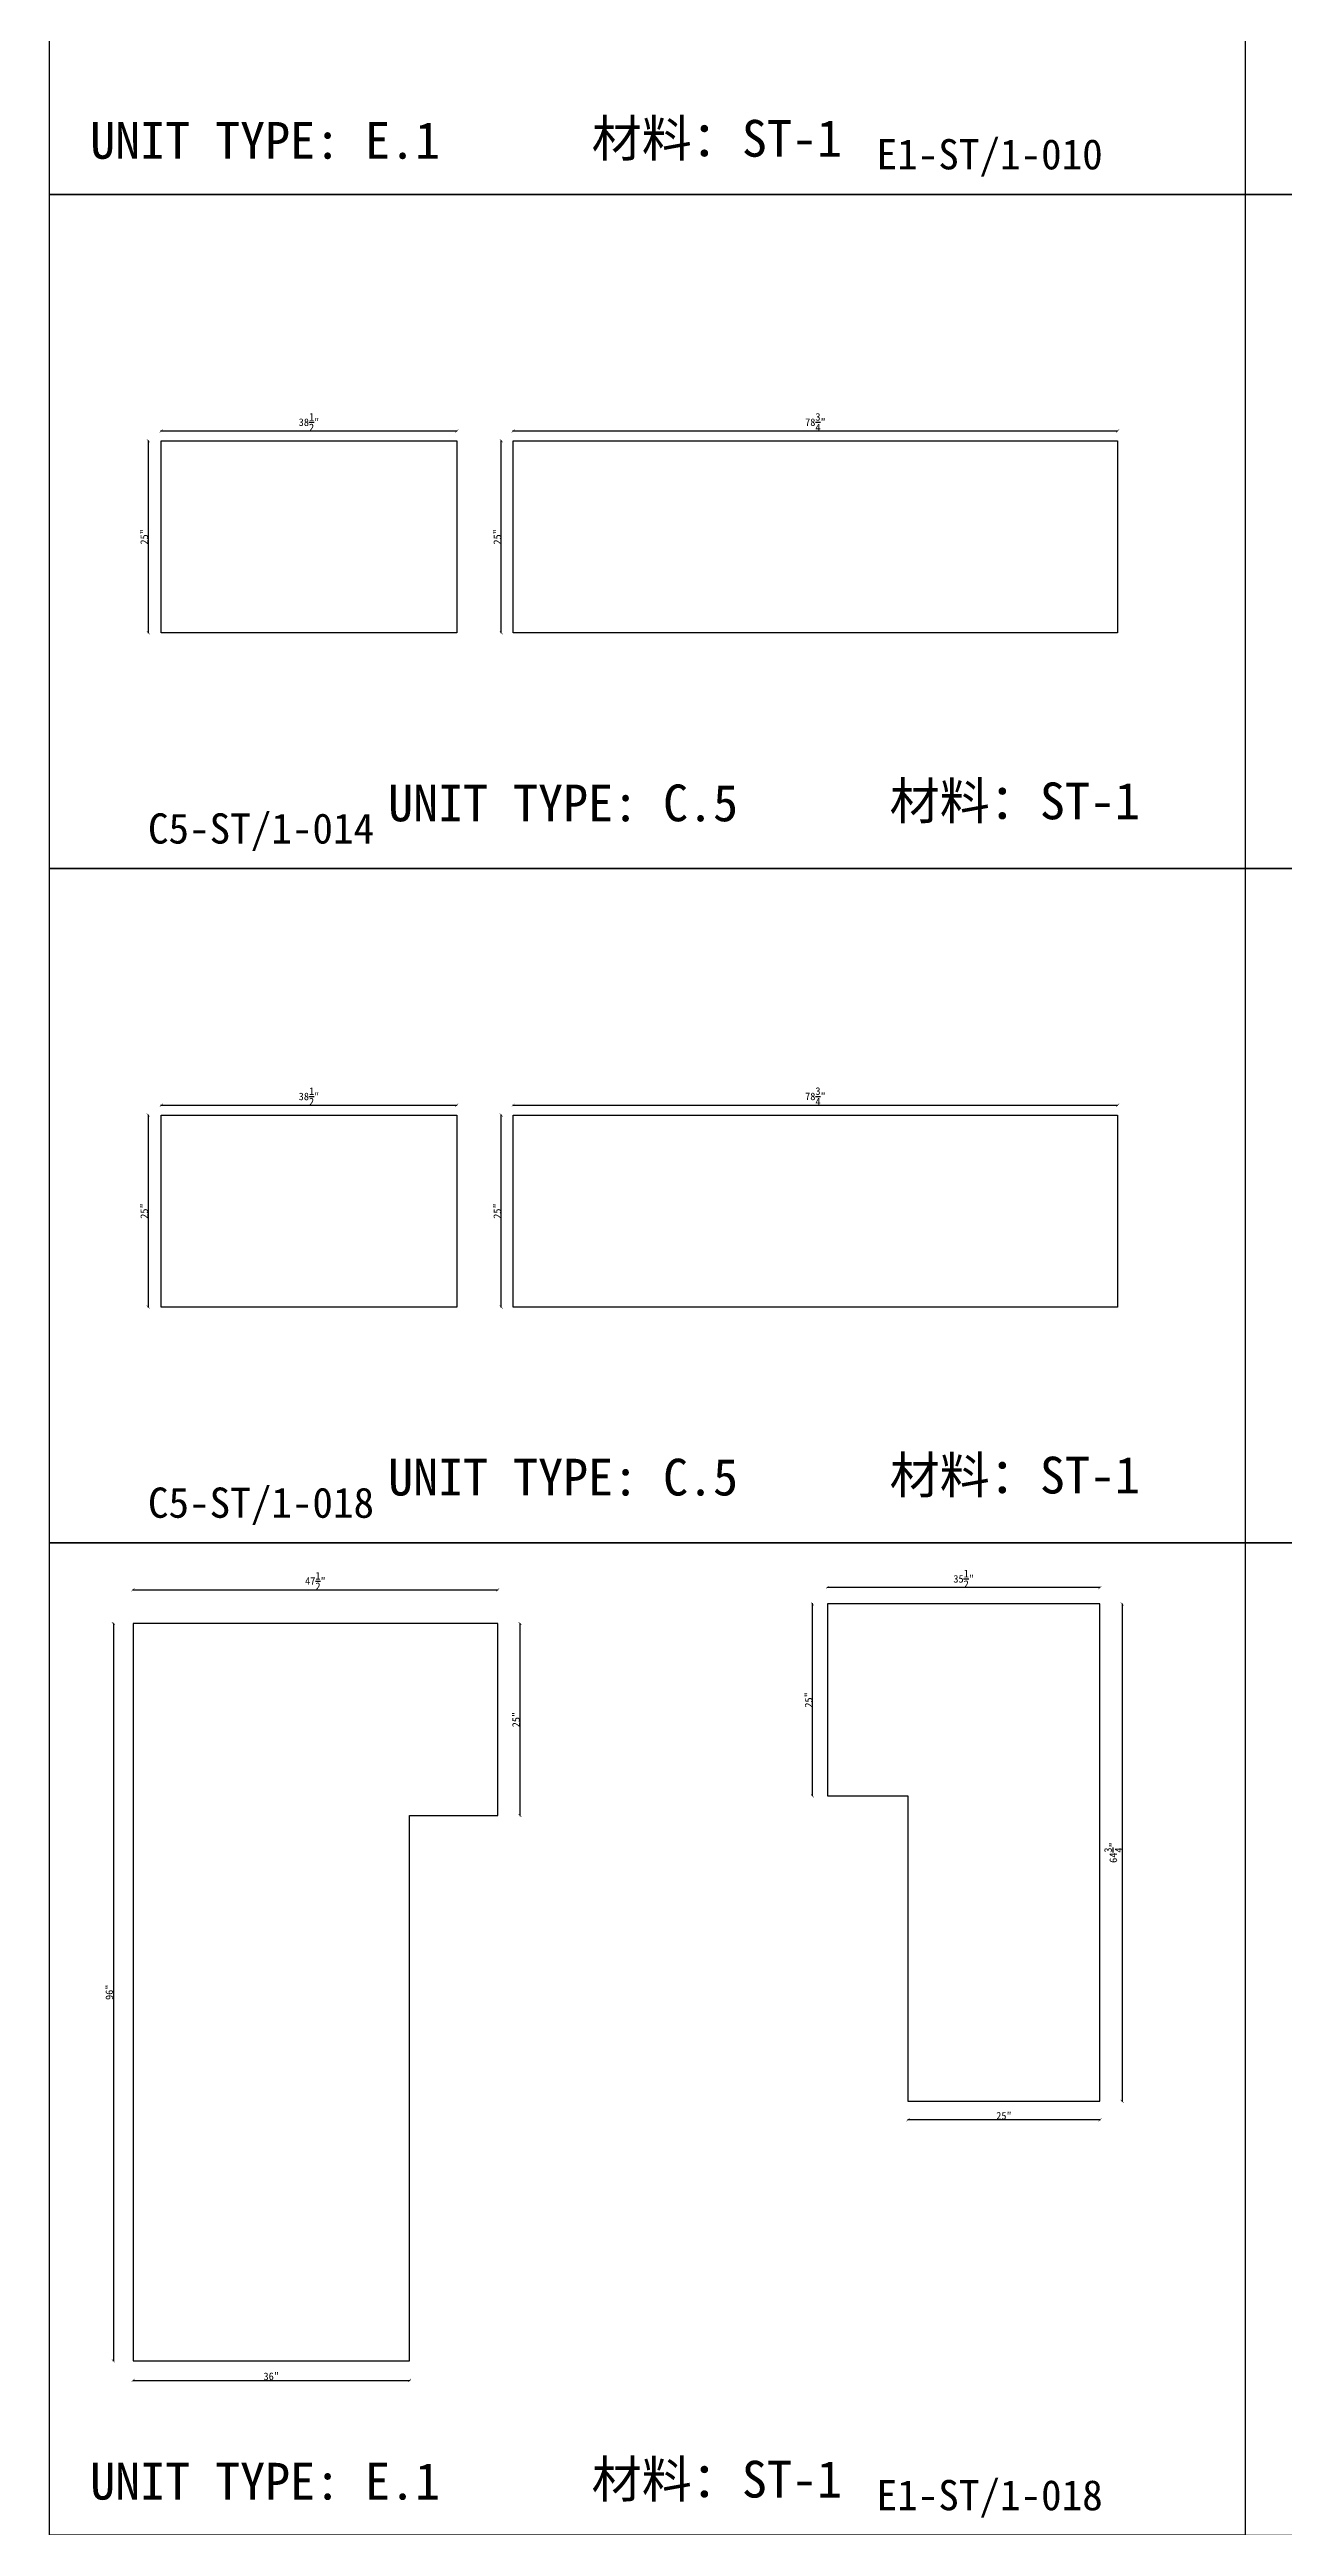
# Model space of a CAD drawing. Header units: millimetres. Extents: x -46966 to 138077, y -48408 to 2116.
# Drawn here: x 3188 to 7271, y -35453 to -27261 of the extents above; entities that cross this region are included whole.
import ezdxf
from ezdxf.enums import TextEntityAlignment as Align

# ---------------------------------------------------------------- set-up
doc = ezdxf.new("R2010")
doc.units = ezdxf.units.MM
doc.layers.add('PART_NUMBER', color=3, linetype='Continuous')
doc.styles.add('样式 1', font='')
doc.styles.get('样式 1').set_extended_font_data('NSimSun')
doc.dimstyles.new('副本 ISO-25', dxfattribs={"dimtxt": 25, "dimasz": 10, "dimexe": 1.5, "dimexo": 0.5, "dimtad": 1, "dimlfac": 0.03937, "dimlunit": 5, "dimtxsty": '样式 1', "dimblk": 'ARCHTICK', "dimcen": 2.5, "dimclrd": 256, "dimclrt": 1, "dimazin": 3, "dimtfac": 1, "dimtmove": 0, "dimatfit": 3, "dimfxlon": 1})

# ---------------------------------------------------------------- blocks, each defined once
blk = doc.blocks.new('_ArchTick')
at = {"color": 0, "linetype": 'ByBlock', "const_width": 0.15}
blk.add_lwpolyline([(-0.5, -0.5), (0.5, 0.5)], dxfattribs=at)
blk = doc.blocks.new('*D645')
at = {"color": 0, "lineweight": -2, "transparency": 16777216}
for p, q in [((3557.1, -28523.9), (3557.1, -28521.4)), ((4535, -28523.9), (4535, -28521.4))]:
    blk.add_line(p, q, dxfattribs=at)
at = {"lineweight": -2, "transparency": 16777216}
blk.add_line((3557.1, -28522.9), (4535, -28522.9), dxfattribs=at)
at = {"layer": 'Defpoints', "color": 0, "transparency": 16777216}
for p in [(3557.1, -28555.5), (4535, -28522.9), (4535, -28555.5)]:
    blk.add_point(p, dxfattribs=at)
at = {"lineweight": -2, "transparency": 16777216, "xscale": 10, "yscale": 10, "zscale": 10, "rotation": 180}
blk.add_blockref('_ArchTick', (3557.1, -28522.9), dxfattribs=at)
at = {"lineweight": -2, "transparency": 16777216, "xscale": 10, "yscale": 10, "zscale": 10}
blk.add_blockref('_ArchTick', (4535, -28522.9), dxfattribs=at)
at = {"color": 1, "transparency": 16777216, "insert": (4046.1, -28493.8), "char_height": 25, "attachment_point": 5, "style": '样式 1'}
blk.add_mtext('\\A1;38{\\H1x;\\S1/2;}"', dxfattribs=at)
blk = doc.blocks.new('*D646')
at = {"color": 0, "lineweight": -2, "transparency": 16777216}
for p, q in [((3515.2, -28555.5), (3512.7, -28555.5)), ((3515.2, -29190.5), (3512.7, -29190.5))]:
    blk.add_line(p, q, dxfattribs=at)
at = {"lineweight": -2, "transparency": 16777216}
blk.add_line((3514.2, -28555.5), (3514.2, -29190.5), dxfattribs=at)
at = {"layer": 'Defpoints', "color": 0, "transparency": 16777216}
for p in [(3557.1, -28555.5), (3514.2, -29190.5), (3557.1, -29190.5)]:
    blk.add_point(p, dxfattribs=at)
at = {"lineweight": -2, "transparency": 16777216, "xscale": 10, "yscale": 10, "zscale": 10}
for p, rotation in [((3514.2, -28555.5), 90), ((3514.2, -29190.5), 270)]:
    blk.add_blockref('_ArchTick', p, dxfattribs=dict(at, rotation=rotation))
at = {"color": 1, "transparency": 16777216, "insert": (3501, -28873), "char_height": 25, "attachment_point": 5, "rotation": 90, "style": '样式 1'}
blk.add_mtext('\\A1;25"', dxfattribs=at)
blk = doc.blocks.new('*D647')
at = {"color": 0, "lineweight": -2, "transparency": 16777216}
for p, q in [((4721.8, -28523.9), (4721.8, -28521.4)), ((6722, -28523.9), (6722, -28521.4))]:
    blk.add_line(p, q, dxfattribs=at)
at = {"lineweight": -2, "transparency": 16777216}
blk.add_line((4721.8, -28522.9), (6722, -28522.9), dxfattribs=at)
at = {"layer": 'Defpoints', "color": 0, "transparency": 16777216}
for p in [(4721.8, -28555.5), (6722, -28522.9), (6722, -28555.5)]:
    blk.add_point(p, dxfattribs=at)
at = {"lineweight": -2, "transparency": 16777216, "xscale": 10, "yscale": 10, "zscale": 10, "rotation": 180}
blk.add_blockref('_ArchTick', (4721.8, -28522.9), dxfattribs=at)
at = {"lineweight": -2, "transparency": 16777216, "xscale": 10, "yscale": 10, "zscale": 10}
blk.add_blockref('_ArchTick', (6722, -28522.9), dxfattribs=at)
at = {"color": 1, "transparency": 16777216, "insert": (5721.9, -28493.8), "char_height": 25, "attachment_point": 5, "style": '样式 1'}
blk.add_mtext('\\A1;78{\\H1x;\\S3/4;}"', dxfattribs=at)
blk = doc.blocks.new('*D648')
at = {"color": 0, "lineweight": -2, "transparency": 16777216}
for p, q in [((4683.4, -28555.5), (4680.9, -28555.5)), ((4683.4, -29190.5), (4680.9, -29190.5))]:
    blk.add_line(p, q, dxfattribs=at)
at = {"lineweight": -2, "transparency": 16777216}
blk.add_line((4682.4, -29190.5), (4682.4, -28555.5), dxfattribs=at)
at = {"layer": 'Defpoints', "color": 0, "transparency": 16777216}
for p in [(4682.4, -28555.5), (4721.8, -28555.5), (4721.8, -29190.5)]:
    blk.add_point(p, dxfattribs=at)
at = {"lineweight": -2, "transparency": 16777216, "xscale": 10, "yscale": 10, "zscale": 10}
for p, rotation in [((4682.4, -28555.5), 90), ((4682.4, -29190.5), 270)]:
    blk.add_blockref('_ArchTick', p, dxfattribs=dict(at, rotation=rotation))
at = {"color": 1, "transparency": 16777216, "insert": (4669.3, -28873), "char_height": 25, "attachment_point": 5, "rotation": 90, "style": '样式 1'}
blk.add_mtext('\\A1;25"', dxfattribs=at)
blk = doc.blocks.new('*D655')
at = {"color": 0, "lineweight": -2, "transparency": 16777216}
for p, q in [((3557.1, -30753.4), (3557.1, -30750.9)), ((4535, -30753.4), (4535, -30750.9))]:
    blk.add_line(p, q, dxfattribs=at)
at = {"lineweight": -2, "transparency": 16777216}
blk.add_line((3557.1, -30752.4), (4535, -30752.4), dxfattribs=at)
at = {"layer": 'Defpoints', "color": 0, "transparency": 16777216}
for p in [(3557.1, -30785.1), (4535, -30752.4), (4535, -30785.1)]:
    blk.add_point(p, dxfattribs=at)
at = {"lineweight": -2, "transparency": 16777216, "xscale": 10, "yscale": 10, "zscale": 10, "rotation": 180}
blk.add_blockref('_ArchTick', (3557.1, -30752.4), dxfattribs=at)
at = {"lineweight": -2, "transparency": 16777216, "xscale": 10, "yscale": 10, "zscale": 10}
blk.add_blockref('_ArchTick', (4535, -30752.4), dxfattribs=at)
at = {"color": 1, "transparency": 16777216, "insert": (4046.1, -30723.4), "char_height": 25, "attachment_point": 5, "style": '样式 1'}
blk.add_mtext('\\A1;38{\\H1x;\\S1/2;}"', dxfattribs=at)
blk = doc.blocks.new('*D656')
at = {"color": 0, "lineweight": -2, "transparency": 16777216}
for p, q in [((3515.2, -30785.1), (3512.7, -30785.1)), ((3515.2, -31420.1), (3512.7, -31420.1))]:
    blk.add_line(p, q, dxfattribs=at)
at = {"lineweight": -2, "transparency": 16777216}
blk.add_line((3514.2, -30785.1), (3514.2, -31420.1), dxfattribs=at)
at = {"layer": 'Defpoints', "color": 0, "transparency": 16777216}
for p in [(3557.1, -30785.1), (3514.2, -31420.1), (3557.1, -31420.1)]:
    blk.add_point(p, dxfattribs=at)
at = {"lineweight": -2, "transparency": 16777216, "xscale": 10, "yscale": 10, "zscale": 10}
for p, rotation in [((3514.2, -30785.1), 90), ((3514.2, -31420.1), 270)]:
    blk.add_blockref('_ArchTick', p, dxfattribs=dict(at, rotation=rotation))
at = {"color": 1, "transparency": 16777216, "insert": (3501, -31102.6), "char_height": 25, "attachment_point": 5, "rotation": 90, "style": '样式 1'}
blk.add_mtext('\\A1;25"', dxfattribs=at)
blk = doc.blocks.new('*D657')
at = {"color": 0, "lineweight": -2, "transparency": 16777216}
for p, q in [((4721.8, -30753.4), (4721.8, -30750.9)), ((6722, -30753.4), (6722, -30750.9))]:
    blk.add_line(p, q, dxfattribs=at)
at = {"lineweight": -2, "transparency": 16777216}
blk.add_line((4721.8, -30752.4), (6722, -30752.4), dxfattribs=at)
at = {"layer": 'Defpoints', "color": 0, "transparency": 16777216}
for p in [(4721.8, -30785.1), (6722, -30752.4), (6722, -30785.1)]:
    blk.add_point(p, dxfattribs=at)
at = {"lineweight": -2, "transparency": 16777216, "xscale": 10, "yscale": 10, "zscale": 10, "rotation": 180}
blk.add_blockref('_ArchTick', (4721.8, -30752.4), dxfattribs=at)
at = {"lineweight": -2, "transparency": 16777216, "xscale": 10, "yscale": 10, "zscale": 10}
blk.add_blockref('_ArchTick', (6722, -30752.4), dxfattribs=at)
at = {"color": 1, "transparency": 16777216, "insert": (5721.9, -30723.3), "char_height": 25, "attachment_point": 5, "style": '样式 1'}
blk.add_mtext('\\A1;78{\\H1x;\\S3/4;}"', dxfattribs=at)
blk = doc.blocks.new('*D658')
at = {"color": 0, "lineweight": -2, "transparency": 16777216}
for p, q in [((4683.4, -30785.1), (4680.9, -30785.1)), ((4683.4, -31420.1), (4680.9, -31420.1))]:
    blk.add_line(p, q, dxfattribs=at)
at = {"lineweight": -2, "transparency": 16777216}
blk.add_line((4682.4, -31420.1), (4682.4, -30785.1), dxfattribs=at)
at = {"layer": 'Defpoints', "color": 0, "transparency": 16777216}
for p in [(4682.4, -30785.1), (4721.8, -30785.1), (4721.8, -31420.1)]:
    blk.add_point(p, dxfattribs=at)
at = {"lineweight": -2, "transparency": 16777216, "xscale": 10, "yscale": 10, "zscale": 10}
for p, rotation in [((4682.4, -30785.1), 90), ((4682.4, -31420.1), 270)]:
    blk.add_blockref('_ArchTick', p, dxfattribs=dict(at, rotation=rotation))
at = {"color": 1, "transparency": 16777216, "insert": (4669.3, -31102.6), "char_height": 25, "attachment_point": 5, "rotation": 90, "style": '样式 1'}
blk.add_mtext('\\A1;25"', dxfattribs=at)
blk = doc.blocks.new('*D669')
at = {"color": 0, "lineweight": -2, "transparency": 16777216}
for p, q in [((5761.5, -32348.9), (5761.5, -32346.4)), ((6663.2, -32348.9), (6663.2, -32346.4))]:
    blk.add_line(p, q, dxfattribs=at)
at = {"lineweight": -2, "transparency": 16777216}
blk.add_line((6663.2, -32347.9), (5761.5, -32347.9), dxfattribs=at)
at = {"layer": 'Defpoints', "color": 0, "transparency": 16777216}
for p in [(5761.5, -32347.9), (5761.5, -32401.9), (6663.2, -32401.9)]:
    blk.add_point(p, dxfattribs=at)
at = {"lineweight": -2, "transparency": 16777216, "xscale": 10, "yscale": 10, "zscale": 10, "rotation": 180}
blk.add_blockref('_ArchTick', (5761.5, -32347.9), dxfattribs=at)
at = {"lineweight": -2, "transparency": 16777216, "xscale": 10, "yscale": 10, "zscale": 10}
blk.add_blockref('_ArchTick', (6663.2, -32347.9), dxfattribs=at)
at = {"color": 1, "transparency": 16777216, "insert": (6212.4, -32318.9), "char_height": 25, "attachment_point": 5, "style": '样式 1'}
blk.add_mtext('\\A1;35{\\H1x;\\S1/2;}"', dxfattribs=at)
blk = doc.blocks.new('*D670')
at = {"color": 0, "lineweight": -2, "transparency": 16777216}
for p, q in [((6735.7, -32401.9), (6738.2, -32401.9)), ((6735.7, -34046.5), (6738.2, -34046.5))]:
    blk.add_line(p, q, dxfattribs=at)
at = {"lineweight": -2, "transparency": 16777216}
blk.add_line((6736.7, -32401.9), (6736.7, -34046.5), dxfattribs=at)
at = {"layer": 'Defpoints', "color": 0, "transparency": 16777216}
for p in [(6663.2, -32401.9), (6663.2, -34046.5), (6736.7, -34046.5)]:
    blk.add_point(p, dxfattribs=at)
at = {"lineweight": -2, "transparency": 16777216, "xscale": 10, "yscale": 10, "zscale": 10}
for p, rotation in [((6736.7, -32401.9), 90), ((6736.7, -34046.5), 270)]:
    blk.add_blockref('_ArchTick', p, dxfattribs=dict(at, rotation=rotation))
at = {"color": 1, "transparency": 16777216, "insert": (6707.6, -33224.2), "char_height": 25, "attachment_point": 5, "rotation": 90, "style": '样式 1'}
blk.add_mtext('\\A1;64{\\H1x;\\S3/4;}"', dxfattribs=at)
blk = doc.blocks.new('*D665')
at = {"color": 0, "lineweight": -2, "transparency": 16777216}
for p, q in [((6028.2, -34106.8), (6028.2, -34109.3)), ((6663.2, -34106.8), (6663.2, -34109.3))]:
    blk.add_line(p, q, dxfattribs=at)
at = {"lineweight": -2, "transparency": 16777216}
blk.add_line((6663.2, -34107.8), (6028.2, -34107.8), dxfattribs=at)
at = {"layer": 'Defpoints', "color": 0, "transparency": 16777216}
for p in [(6028.2, -34046.5), (6663.2, -34046.5), (6028.2, -34107.8)]:
    blk.add_point(p, dxfattribs=at)
at = {"lineweight": -2, "transparency": 16777216, "xscale": 10, "yscale": 10, "zscale": 10, "rotation": 180}
blk.add_blockref('_ArchTick', (6028.2, -34107.8), dxfattribs=at)
at = {"lineweight": -2, "transparency": 16777216, "xscale": 10, "yscale": 10, "zscale": 10}
blk.add_blockref('_ArchTick', (6663.2, -34107.8), dxfattribs=at)
at = {"color": 1, "transparency": 16777216, "insert": (6345.7, -34094.6), "char_height": 25, "attachment_point": 5, "style": '样式 1'}
blk.add_mtext('\\A1;25"', dxfattribs=at)
blk = doc.blocks.new('*D666')
at = {"color": 0, "lineweight": -2, "transparency": 16777216}
for p, q in [((5713.5, -32401.9), (5711, -32401.9)), ((5713.5, -33036.9), (5711, -33036.9))]:
    blk.add_line(p, q, dxfattribs=at)
at = {"lineweight": -2, "transparency": 16777216}
blk.add_line((5712.5, -33036.9), (5712.5, -32401.9), dxfattribs=at)
at = {"layer": 'Defpoints', "color": 0, "transparency": 16777216}
for p in [(5712.5, -32401.9), (5761.5, -32401.9), (5761.5, -33036.9)]:
    blk.add_point(p, dxfattribs=at)
at = {"lineweight": -2, "transparency": 16777216, "xscale": 10, "yscale": 10, "zscale": 10}
for p, rotation in [((5712.5, -32401.9), 90), ((5712.5, -33036.9), 270)]:
    blk.add_blockref('_ArchTick', p, dxfattribs=dict(at, rotation=rotation))
at = {"color": 1, "transparency": 16777216, "insert": (5699.4, -32719.4), "char_height": 25, "attachment_point": 5, "rotation": 90, "style": '样式 1'}
blk.add_mtext('\\A1;25"', dxfattribs=at)
blk = doc.blocks.new('*D667')
at = {"color": 0, "lineweight": -2, "transparency": 16777216}
for p, q in [((3464, -32356.1), (3464, -32353.6)), ((4670.5, -32356.1), (4670.5, -32353.6))]:
    blk.add_line(p, q, dxfattribs=at)
at = {"lineweight": -2, "transparency": 16777216}
blk.add_line((3464, -32355.1), (4670.5, -32355.1), dxfattribs=at)
at = {"layer": 'Defpoints', "color": 0, "transparency": 16777216}
for p in [(4670.5, -32355.1), (3464, -32466.8), (4670.5, -32466.8)]:
    blk.add_point(p, dxfattribs=at)
at = {"lineweight": -2, "transparency": 16777216, "xscale": 10, "yscale": 10, "zscale": 10, "rotation": 180}
blk.add_blockref('_ArchTick', (3464, -32355.1), dxfattribs=at)
at = {"lineweight": -2, "transparency": 16777216, "xscale": 10, "yscale": 10, "zscale": 10}
blk.add_blockref('_ArchTick', (4670.5, -32355.1), dxfattribs=at)
at = {"color": 1, "transparency": 16777216, "insert": (4067.3, -32326.1), "char_height": 25, "attachment_point": 5, "style": '样式 1'}
blk.add_mtext('\\A1;47{\\H1x;\\S1/2;}"', dxfattribs=at)
blk = doc.blocks.new('*D668')
at = {"color": 0, "lineweight": -2, "transparency": 16777216}
for p, q in [((3399.8, -32466.8), (3397.3, -32466.8)), ((3399.8, -34905.2), (3397.3, -34905.2))]:
    blk.add_line(p, q, dxfattribs=at)
at = {"lineweight": -2, "transparency": 16777216}
blk.add_line((3398.8, -32466.8), (3398.8, -34905.2), dxfattribs=at)
at = {"layer": 'Defpoints', "color": 0, "transparency": 16777216}
for p in [(3464, -32466.8), (3398.8, -34905.2), (3464, -34905.2)]:
    blk.add_point(p, dxfattribs=at)
at = {"lineweight": -2, "transparency": 16777216, "xscale": 10, "yscale": 10, "zscale": 10}
for p, rotation in [((3398.8, -32466.8), 90), ((3398.8, -34905.2), 270)]:
    blk.add_blockref('_ArchTick', p, dxfattribs=dict(at, rotation=rotation))
at = {"color": 1, "transparency": 16777216, "insert": (3385.7, -33686), "char_height": 25, "attachment_point": 5, "rotation": 90, "style": '样式 1'}
blk.add_mtext('\\A1;96"', dxfattribs=at)
blk = doc.blocks.new('*D671')
at = {"color": 0, "lineweight": -2, "transparency": 16777216}
for p, q in [((3464, -34968.4), (3464, -34970.9)), ((4378.4, -34968.4), (4378.4, -34970.9))]:
    blk.add_line(p, q, dxfattribs=at)
at = {"lineweight": -2, "transparency": 16777216}
blk.add_line((3464, -34969.4), (4378.4, -34969.4), dxfattribs=at)
at = {"layer": 'Defpoints', "color": 0, "transparency": 16777216}
for p in [(3464, -34905.2), (4378.4, -34905.2), (4378.4, -34969.4)]:
    blk.add_point(p, dxfattribs=at)
at = {"lineweight": -2, "transparency": 16777216, "xscale": 10, "yscale": 10, "zscale": 10, "rotation": 180}
blk.add_blockref('_ArchTick', (3464, -34969.4), dxfattribs=at)
at = {"lineweight": -2, "transparency": 16777216, "xscale": 10, "yscale": 10, "zscale": 10}
blk.add_blockref('_ArchTick', (4378.4, -34969.4), dxfattribs=at)
at = {"color": 1, "transparency": 16777216, "insert": (3921.2, -34956.3), "char_height": 25, "attachment_point": 5, "style": '样式 1'}
blk.add_mtext('\\A1;36"', dxfattribs=at)
blk = doc.blocks.new('*D672')
at = {"color": 0, "lineweight": -2, "transparency": 16777216}
for p, q in [((4743.5, -32466.8), (4746, -32466.8)), ((4743.5, -33101.8), (4746, -33101.8))]:
    blk.add_line(p, q, dxfattribs=at)
at = {"lineweight": -2, "transparency": 16777216}
blk.add_line((4744.5, -33101.8), (4744.5, -32466.8), dxfattribs=at)
at = {"layer": 'Defpoints', "color": 0, "transparency": 16777216}
for p in [(4670.5, -32466.8), (4744.5, -32466.8), (4670.5, -33101.8)]:
    blk.add_point(p, dxfattribs=at)
at = {"lineweight": -2, "transparency": 16777216, "xscale": 10, "yscale": 10, "zscale": 10}
for p, rotation in [((4744.5, -32466.8), 90), ((4744.5, -33101.8), 270)]:
    blk.add_blockref('_ArchTick', p, dxfattribs=dict(at, rotation=rotation))
at = {"color": 1, "transparency": 16777216, "insert": (4731.4, -32784.3), "char_height": 25, "attachment_point": 5, "rotation": 90, "style": '样式 1'}
blk.add_mtext('\\A1;25"', dxfattribs=at)

msp = doc.modelspace()

# ---------------------------------------------------------------- linework, layer by layer
at = {"color": 1}
for points in [[(3187.523, -24458.587), (7144.404, -24458.587), (7144.404, -27740.643), (3187.523, -27740.643)], [(7144.404, -27740.643), (9936.279, -27740.643), (9936.279, -24458.587), (7144.404, -24458.587)], [(3187.523, -27740.643), (7144.404, -27740.643), (7144.404, -29970.21), (3187.523, -29970.21)], [(7144.404, -29970.21), (9936.279, -29970.21), (9936.279, -27740.643), (7144.404, -27740.643)], [(3187.523, -29970.21), (7144.404, -29970.21), (7144.404, -32199.777), (3187.523, -32199.777)], [(7144.404, -32199.777), (9936.279, -32199.777), (9936.279, -29970.21), (7144.404, -29970.21)], [(3187.523, -32199.777), (7144.404, -32199.777), (7144.404, -35481.834), (3187.523, -35481.834)], [(7144.404, -35481.834), (9936.279, -35481.834), (9936.279, -32199.777), (7144.404, -32199.777)]]:
    msp.add_lwpolyline(points, close=True, dxfattribs=at)
for points in [[(3557.122, -28555.53), (4535.022, -28555.53), (4535.022, -29190.53), (3557.122, -29190.53)], [(4721.776, -28555.53), (6722.026, -28555.53), (6722.026, -29190.53), (4721.776, -29190.53)], [(3557.122, -30785.097), (4535.022, -30785.097), (4535.022, -31420.097), (3557.122, -31420.097)], [(4721.776, -30785.097), (6722.026, -30785.097), (6722.026, -31420.097), (4721.776, -31420.097)], [(6663.229, -32401.854), (5761.529, -32401.854), (5761.529, -33036.854), (6028.229, -33036.854), (6028.229, -34046.504), (6663.229, -34046.504)], [(4378.412, -33101.811), (4670.512, -33101.811), (4670.512, -32466.811), (3464.012, -32466.811), (3464.012, -34905.211), (4378.412, -34905.211)]]:
    msp.add_lwpolyline(points, close=True)

# ---------------------------------------------------------------- texts
at = {"style": '样式 1'}
for s, p in [('UNIT TYPE: E.1', (3321.98, -27622.509)), ('材料：ST-1', (4981.267, -27615.853)), ('UNIT TYPE: C.5', (4307.957, -29813.668)), ('材料：ST-1', (5967.243, -29807.013)), ('UNIT TYPE: C.5', (4307.957, -32043.235)), ('材料：ST-1', (5967.243, -32036.58)), ('材料：ST-1', (4981.267, -35357.044)), ('UNIT TYPE: E.1', (3321.98, -35363.699))]:
    msp.add_text(s, height=121.5865, dxfattribs=at).set_placement(p)
at = {"layer": 'PART_NUMBER', "color": 3, "style": '样式 1'}
for s, p in [('E1-ST/1-010', (6298.532, -27607.812)), ('C5-ST/1-014', (3887.386, -29837.379)), ('C5-ST/1-018', (3887.386, -32066.947)), ('E1-ST/1-018', (6298.532, -35349.003))]:
    msp.add_text(s, height=100, dxfattribs=at).set_placement(p, align=Align.MIDDLE_CENTER)

# ---------------------------------------------------------------- dimensions: what is measured, and where the dimension line sits
for base, p1, p2, picture, middle in [((4535.022, -28522.855), (3557.122, -28555.53), (4535.022, -28555.53), '*D645', (4046.072, -28493.832)), ((6722.026, -28522.855), (4721.776, -28555.53), (6722.026, -28555.53), '*D647', (5721.901, -28493.762)), ((4535.022, -30752.422), (3557.122, -30785.097), (4535.022, -30785.097), '*D655', (4046.072, -30723.399)), ((6722.026, -30752.422), (4721.776, -30785.097), (6722.026, -30785.097), '*D657', (5721.901, -30723.329)), ((4670.512, -32355.089), (3464.012, -32466.811), (4670.512, -32466.811), '*D667', (4067.262, -32326.066)), ((5761.529, -32347.883), (6663.229, -32401.854), (5761.529, -32401.854), '*D669', (6212.379, -32318.859)), ((6028.229, -34107.761), (6663.229, -34046.504), (6028.229, -34046.504), '*D665', (6345.729, -34094.636)), ((4378.412, -34969.404), (3464.012, -34905.211), (4378.412, -34905.211), '*D671', (3921.212, -34956.279))]:
    dim = msp.add_linear_dim(base=base, p1=p1, p2=p2, dimstyle='副本 ISO-25')
    dim.commit()
    dim.dimension.update_dxf_attribs({"geometry": picture, "text_midpoint": middle})
for base, p1, p2, picture, middle in [((3514.168, -29190.53), (3557.122, -28555.53), (3557.122, -29190.53), '*D646', (3501.043, -28873.03)), ((4682.42, -28555.53), (4721.776, -29190.53), (4721.776, -28555.53), '*D648', (4669.295, -28873.03)), ((3514.168, -31420.097), (3557.122, -30785.097), (3557.122, -31420.097), '*D656', (3501.043, -31102.597)), ((4682.42, -30785.097), (4721.776, -31420.097), (4721.776, -30785.097), '*D658', (4669.295, -31102.597)), ((5712.484, -32401.854), (5761.529, -33036.854), (5761.529, -32401.854), '*D666', (5699.359, -32719.354)), ((6736.669, -34046.504), (6663.229, -32401.854), (6663.229, -34046.504), '*D670', (6707.576, -33224.179)), ((3398.78, -34905.211), (3464.012, -32466.811), (3464.012, -34905.211), '*D668', (3385.655, -33686.011)), ((4744.516, -32466.811), (4670.512, -33101.811), (4670.512, -32466.811), '*D672', (4731.391, -32784.311))]:
    dim = msp.add_linear_dim(base=base, p1=p1, p2=p2, angle=90, dimstyle='副本 ISO-25')
    dim.commit()
    dim.dimension.update_dxf_attribs({"geometry": picture, "text_midpoint": middle})

doc.saveas('drawing.dxf')
